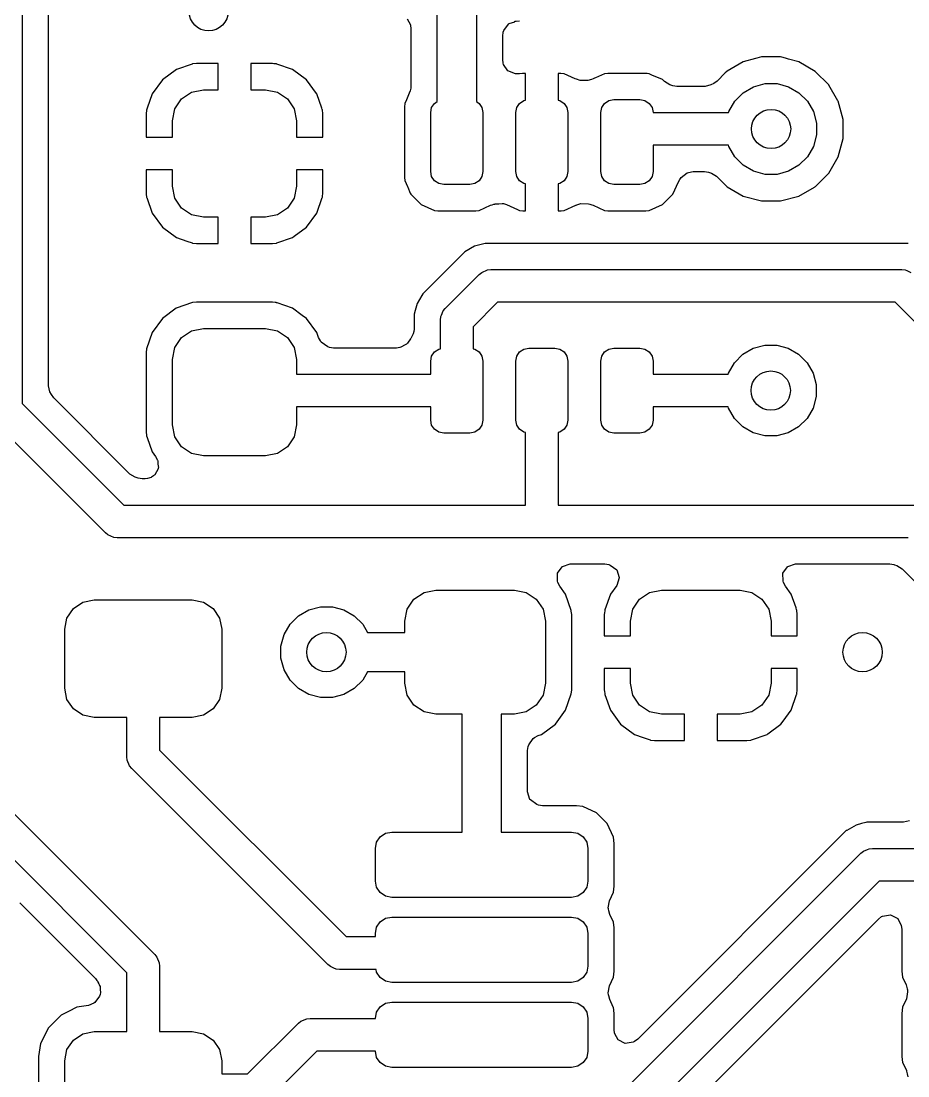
# Model space of a CAD drawing. Header units: inches. Extents: x 4.87 to 6.82, y -5.11 to -3.16.
# Drawn here: x 5.6089 to 5.8758, y -4.4149 to -4.0974 of the extents above; entities that cross this region are included whole.
import ezdxf

# ---------------------------------------------------------------- set-up
doc = ezdxf.new("R2010")
doc.units = ezdxf.units.IN
doc.header["$MEASUREMENT"] = 0
doc.layers.add('BLACK', color=250, linetype='CONTINUOUS')

msp = doc.modelspace()

# ---------------------------------------------------------------- linework, layer by layer
at = {"layer": 'BLACK', "linetype": 'CONTINUOUS'}
for p, q in [((5.60925, -4.02244), (5.60925, -4.21253)), ((5.61715, -4.12539), (5.61715, -4.06801)), ((5.73415, -4.12167), (5.73415, -4.08957)), ((5.74596, -4.08957), (5.74596, -4.12167)), ((5.72511, -4.09672), (5.72611, -4.09855)), ((5.72611, -4.09855), (5.72616, -4.09878)), ((5.72616, -4.09878), (5.72626, -4.09966)), ((5.75421, -4.10027), (5.75563, -4.09832)), ((5.75563, -4.09832), (5.75565, -4.09831)), ((5.75565, -4.09831), (5.75579, -4.0982)), ((5.75579, -4.0982), (5.7575, -4.09765)), ((5.75748, -4.09751), (5.75766, -4.09748)), ((5.7575, -4.09765), (5.75748, -4.09751)), ((5.75766, -4.09748), (5.75792, -4.09745)), ((5.75792, -4.09745), (5.75895, -4.09735)), ((5.72626, -4.09966), (5.72626, -4.11682)), ((5.75386, -4.10198), (5.75405, -4.10077)), ((5.75386, -4.10521), (5.75386, -4.10198)), ((5.75405, -4.10077), (5.75421, -4.10027)), ((5.75386, -4.10902), (5.75386, -4.10521)), ((5.83179, -4.10825), (5.83033, -4.10864)), ((5.8375, -4.10825), (5.83179, -4.10825)), ((5.83179, -4.10825), (5.83179, -4.10825)), ((5.83789, -4.10835), (5.8375, -4.10825)), ((5.8375, -4.10825), (5.8375, -4.10825)), ((5.83896, -4.10864), (5.83789, -4.10835)), ((5.66035, -4.11041), (5.65564, -4.11206)), ((5.66051, -4.11035), (5.66035, -4.11041)), ((5.6617, -4.11024), (5.66051, -4.11035)), ((5.66821, -4.11024), (5.6617, -4.11024)), ((5.66821, -4.11811), (5.66821, -4.11024)), ((5.66821, -4.11024), (5.66821, -4.11024)), ((5.66821, -4.11024), (5.66821, -4.11024)), ((5.68456, -4.11024), (5.67805, -4.11024)), ((5.67805, -4.11024), (5.67805, -4.11024)), ((5.67805, -4.11024), (5.67805, -4.11024)), ((5.67805, -4.11024), (5.67805, -4.11811)), ((5.68495, -4.11027), (5.68456, -4.11024)), ((5.68456, -4.11024), (5.68456, -4.11024)), ((5.68575, -4.11035), (5.68495, -4.11027)), ((5.68591, -4.11041), (5.68575, -4.11035)), ((5.69062, -4.11206), (5.68591, -4.11041)), ((5.75402, -4.11014), (5.75386, -4.10902)), ((5.75414, -4.11052), (5.75402, -4.11014)), ((5.75543, -4.11245), (5.75414, -4.11052)), ((5.82628, -4.10973), (5.82145, -4.11252)), ((5.82996, -4.10874), (5.82628, -4.10973)), ((5.83033, -4.10864), (5.82996, -4.10874)), ((5.83986, -4.10888), (5.83896, -4.10864)), ((5.83896, -4.10864), (5.83896, -4.10864)), ((5.84301, -4.10973), (5.83986, -4.10888)), ((5.83986, -4.10888), (5.83986, -4.10888)), ((5.83986, -4.10888), (5.83986, -4.10888)), ((5.84795, -4.11258), (5.84301, -4.10973)), ((5.65564, -4.11206), (5.65146, -4.11514)), ((5.6948, -4.11514), (5.69062, -4.11206)), ((5.75768, -4.1133), (5.75543, -4.11245)), ((5.75829, -4.11333), (5.75768, -4.1133)), ((5.75892, -4.11331), (5.75829, -4.11333)), ((5.75979, -4.11321), (5.75892, -4.11331)), ((5.75984, -4.1132), (5.75979, -4.11321)), ((5.75995, -4.11319), (5.75984, -4.1132)), ((5.76073, -4.11319), (5.75995, -4.11319)), ((5.76073, -4.12126), (5.76073, -4.11319)), ((5.76073, -4.11319), (5.76073, -4.11319)), ((5.76073, -4.11319), (5.76073, -4.11319)), ((5.77135, -4.11319), (5.77057, -4.11319)), ((5.77057, -4.11319), (5.77057, -4.11319)), ((5.77057, -4.11319), (5.77057, -4.12126)), ((5.77234, -4.1133), (5.77135, -4.11319)), ((5.77135, -4.11319), (5.77135, -4.11319)), ((5.77572, -4.1148), (5.77234, -4.1133)), ((5.77609, -4.11494), (5.77572, -4.1148)), ((5.78107, -4.11482), (5.7806, -4.11499)), ((5.78153, -4.11462), (5.78107, -4.11482)), ((5.78178, -4.11451), (5.78153, -4.11462)), ((5.78455, -4.11328), (5.78178, -4.11451)), ((5.78554, -4.11317), (5.78455, -4.11328)), ((5.78571, -4.11317), (5.78554, -4.11317)), ((5.78554, -4.11317), (5.78554, -4.11317)), ((5.79694, -4.11317), (5.78571, -4.11317)), ((5.79702, -4.11318), (5.79694, -4.11317)), ((5.79694, -4.11317), (5.79694, -4.11317)), ((5.79735, -4.11322), (5.79702, -4.11318)), ((5.79793, -4.11328), (5.79735, -4.11322)), ((5.79735, -4.11322), (5.79735, -4.11322)), ((5.7988, -4.11367), (5.79793, -4.11328)), ((5.79793, -4.11328), (5.79793, -4.11328)), ((5.79793, -4.11328), (5.79793, -4.11328)), ((5.80198, -4.11507), (5.7988, -4.11367)), ((5.7988, -4.11367), (5.7988, -4.11367)), ((5.82087, -4.11304), (5.81839, -4.11553)), ((5.82134, -4.11258), (5.82087, -4.11304)), ((5.82087, -4.11304), (5.82087, -4.11304)), ((5.82145, -4.11252), (5.82134, -4.11258)), ((5.82134, -4.11258), (5.82134, -4.11258)), ((5.82134, -4.11258), (5.82134, -4.11258)), ((5.82134, -4.11258), (5.82134, -4.11258)), ((5.82145, -4.11252), (5.82145, -4.11252)), ((5.85199, -4.11661), (5.84795, -4.11258)), ((5.84795, -4.11258), (5.84795, -4.11258)), ((5.84795, -4.11258), (5.84795, -4.11258)), ((5.84795, -4.11258), (5.84795, -4.11258)), ((5.65146, -4.11514), (5.64838, -4.11932)), ((5.65146, -4.11514), (5.65146, -4.11514)), ((5.69779, -4.11919), (5.6948, -4.11514)), ((5.6948, -4.11514), (5.6948, -4.11514)), ((5.6948, -4.11514), (5.6948, -4.11514)), ((5.6948, -4.11514), (5.6948, -4.11514)), ((5.6948, -4.11514), (5.6948, -4.11514)), ((5.6948, -4.11514), (5.6948, -4.11514)), ((5.72618, -4.11762), (5.72601, -4.1184)), ((5.72626, -4.11682), (5.72618, -4.11762)), ((5.77717, -4.11529), (5.77609, -4.11494)), ((5.77948, -4.11532), (5.77717, -4.11529)), ((5.7806, -4.11499), (5.77948, -4.11532)), ((5.80258, -4.11567), (5.80198, -4.11507)), ((5.80198, -4.11507), (5.80198, -4.11507)), ((5.80198, -4.11507), (5.80198, -4.11507)), ((5.80413, -4.11662), (5.80258, -4.11567)), ((5.80474, -4.11682), (5.80413, -4.11662)), ((5.80504, -4.11692), (5.80474, -4.11682)), ((5.80625, -4.11711), (5.80504, -4.11692)), ((5.81478, -4.11711), (5.80625, -4.11711)), ((5.81654, -4.11668), (5.81478, -4.11711)), ((5.8174, -4.11624), (5.81654, -4.11668)), ((5.81839, -4.11553), (5.8174, -4.11624)), ((5.82626, -4.11899), (5.82937, -4.11719)), ((5.82937, -4.11719), (5.83285, -4.11626)), ((5.83285, -4.11626), (5.83644, -4.11626)), ((5.83644, -4.11626), (5.83992, -4.11719)), ((5.83992, -4.11719), (5.84303, -4.11899)), ((5.85205, -4.11671), (5.85199, -4.11661)), ((5.85199, -4.11661), (5.85199, -4.11661)), ((5.85199, -4.11661), (5.85199, -4.11661)), ((5.85478, -4.12145), (5.85205, -4.11671)), ((5.85205, -4.11671), (5.85205, -4.11671)), ((5.64838, -4.11932), (5.64685, -4.12369)), ((5.65514, -4.12388), (5.65717, -4.12085)), ((5.65717, -4.12085), (5.6602, -4.11882)), ((5.6602, -4.11882), (5.66378, -4.11811)), ((5.66378, -4.11811), (5.66821, -4.11811)), ((5.67805, -4.11811), (5.68248, -4.11811)), ((5.68248, -4.11811), (5.68606, -4.11882)), ((5.68606, -4.11882), (5.68909, -4.12085)), ((5.68909, -4.12085), (5.69112, -4.12388)), ((5.69788, -4.11932), (5.69779, -4.11919)), ((5.69941, -4.12369), (5.69788, -4.11932)), ((5.72488, -4.12117), (5.72441, -4.12224)), ((5.72576, -4.11917), (5.72488, -4.12117)), ((5.72488, -4.12117), (5.72488, -4.12117)), ((5.72601, -4.1184), (5.72576, -4.11917)), ((5.7858, -4.12136), (5.7873, -4.12106)), ((5.7873, -4.12106), (5.79518, -4.12106)), ((5.79518, -4.12106), (5.79668, -4.12136)), ((5.82371, -4.12153), (5.82626, -4.11899)), ((5.84303, -4.11899), (5.84558, -4.12153)), ((5.64666, -4.12422), (5.64656, -4.12539)), ((5.64685, -4.12369), (5.64666, -4.12422)), ((5.64666, -4.12422), (5.64666, -4.12422)), ((5.64685, -4.12369), (5.64685, -4.12369)), ((5.65443, -4.12746), (5.65514, -4.12388)), ((5.69112, -4.12388), (5.69183, -4.12746)), ((5.69953, -4.12403), (5.69941, -4.12369)), ((5.69959, -4.12419), (5.69953, -4.12403)), ((5.6997, -4.12539), (5.69959, -4.12419)), ((5.72441, -4.12224), (5.72429, -4.12323)), ((5.72429, -4.12323), (5.72429, -4.12323)), ((5.72429, -4.12323), (5.72429, -4.14448)), ((5.73219, -4.125), (5.73248, -4.12349)), ((5.73248, -4.12349), (5.73334, -4.12222)), ((5.73334, -4.12222), (5.73415, -4.12167)), ((5.74596, -4.12167), (5.74678, -4.12222)), ((5.74678, -4.12222), (5.74763, -4.12349)), ((5.74763, -4.12349), (5.74793, -4.125)), ((5.75778, -4.125), (5.75808, -4.12349)), ((5.75808, -4.12349), (5.75893, -4.12222)), ((5.75893, -4.12222), (5.76021, -4.12136)), ((5.76021, -4.12136), (5.76073, -4.12126)), ((5.77057, -4.12126), (5.77109, -4.12136)), ((5.77109, -4.12136), (5.77237, -4.12222)), ((5.77237, -4.12222), (5.77322, -4.12349)), ((5.77322, -4.12349), (5.77352, -4.125)), ((5.78337, -4.125), (5.78367, -4.12349)), ((5.78367, -4.12349), (5.78452, -4.12222)), ((5.78452, -4.12222), (5.7858, -4.12136)), ((5.79668, -4.12136), (5.79796, -4.12222)), ((5.79796, -4.12222), (5.79881, -4.12349)), ((5.79881, -4.12349), (5.79911, -4.125)), ((5.82192, -4.12465), (5.82371, -4.12153)), ((5.84558, -4.12153), (5.84738, -4.12465)), ((5.85483, -4.12153), (5.85478, -4.12145)), ((5.85484, -4.12156), (5.85483, -4.12153)), ((5.85632, -4.12707), (5.85484, -4.12156)), ((5.85484, -4.12156), (5.85484, -4.12156)), ((5.85484, -4.12156), (5.85484, -4.12156)), ((5.85484, -4.12156), (5.85484, -4.12156)), ((5.61715, -4.14222), (5.61715, -4.12539)), ((5.64656, -4.12539), (5.64656, -4.13238)), ((5.65443, -4.13238), (5.65443, -4.12746)), ((5.69183, -4.12746), (5.69183, -4.13238)), ((5.6997, -4.13238), (5.6997, -4.12539)), ((5.6997, -4.12539), (5.6997, -4.12539)), ((5.6997, -4.12539), (5.6997, -4.12539)), ((5.73219, -4.14272), (5.73219, -4.125)), ((5.74793, -4.125), (5.74793, -4.14272)), ((5.75778, -4.14272), (5.75778, -4.125)), ((5.77352, -4.125), (5.77352, -4.14272)), ((5.78337, -4.14272), (5.78337, -4.125)), ((5.79911, -4.125), (5.82182, -4.125)), ((5.82182, -4.125), (5.82192, -4.12465)), ((5.84738, -4.12465), (5.84831, -4.12812)), ((5.85632, -4.13277), (5.85632, -4.12707)), ((5.84831, -4.12812), (5.84831, -4.13172)), ((5.64656, -4.13238), (5.64656, -4.13238)), ((5.64656, -4.13238), (5.65443, -4.13238)), ((5.69183, -4.13238), (5.6997, -4.13238)), ((5.6997, -4.13238), (5.6997, -4.13238)), ((5.6997, -4.13238), (5.6997, -4.13238)), ((5.84831, -4.13172), (5.84738, -4.13519)), ((5.85484, -4.13829), (5.85632, -4.13277)), ((5.82182, -4.13484), (5.79911, -4.13484)), ((5.79911, -4.13484), (5.79911, -4.14272)), ((5.82192, -4.13519), (5.82182, -4.13484)), ((5.82371, -4.13831), (5.82192, -4.13519)), ((5.84738, -4.13519), (5.84558, -4.13831)), ((5.82626, -4.14085), (5.82371, -4.13831)), ((5.84558, -4.13831), (5.84303, -4.14085)), ((5.85323, -4.14108), (5.85484, -4.13829)), ((5.85484, -4.13829), (5.85484, -4.13829)), ((5.85484, -4.13829), (5.85484, -4.13829)), ((5.61715, -4.20722), (5.61715, -4.14222)), ((5.65443, -4.14222), (5.64656, -4.14222)), ((5.64656, -4.14222), (5.64656, -4.14222)), ((5.64656, -4.14222), (5.64656, -4.14222)), ((5.64656, -4.14222), (5.64656, -4.14922)), ((5.65443, -4.14715), (5.65443, -4.14222)), ((5.6997, -4.14222), (5.69183, -4.14222)), ((5.69183, -4.14222), (5.69183, -4.14715)), ((5.6997, -4.14922), (5.6997, -4.14222)), ((5.6997, -4.14222), (5.6997, -4.14222)), ((5.6997, -4.14222), (5.6997, -4.14222)), ((5.73248, -4.14422), (5.73219, -4.14272)), ((5.74793, -4.14272), (5.74763, -4.14422)), ((5.75808, -4.14422), (5.75778, -4.14272)), ((5.77352, -4.14272), (5.77322, -4.14422)), ((5.78367, -4.14422), (5.78337, -4.14272)), ((5.79911, -4.14272), (5.79881, -4.14422)), ((5.80758, -4.1445), (5.80935, -4.14315)), ((5.80935, -4.14315), (5.80938, -4.14314)), ((5.80938, -4.14314), (5.80939, -4.14314)), ((5.80939, -4.14314), (5.80977, -4.14299)), ((5.80977, -4.14299), (5.81115, -4.14274)), ((5.81115, -4.14274), (5.81458, -4.14274)), ((5.81458, -4.14274), (5.81578, -4.14293)), ((5.81578, -4.14293), (5.8167, -4.14322)), ((5.8167, -4.14322), (5.81825, -4.14417)), ((5.82937, -4.14265), (5.82626, -4.14085)), ((5.83285, -4.14358), (5.82937, -4.14265)), ((5.83992, -4.14265), (5.83644, -4.14358)), ((5.84303, -4.14085), (5.83992, -4.14265)), ((5.84832, -4.1469), (5.85199, -4.14323)), ((5.85199, -4.14323), (5.85323, -4.14108)), ((5.72429, -4.14448), (5.72429, -4.14448)), ((5.72429, -4.14448), (5.72441, -4.14547)), ((5.72441, -4.14547), (5.7252, -4.14726)), ((5.73334, -4.1455), (5.73248, -4.14422)), ((5.73462, -4.14635), (5.73334, -4.1455)), ((5.73612, -4.14665), (5.73462, -4.14635)), ((5.7455, -4.14635), (5.744, -4.14665)), ((5.74678, -4.1455), (5.7455, -4.14635)), ((5.74763, -4.14422), (5.74678, -4.1455)), ((5.75893, -4.1455), (5.75808, -4.14422)), ((5.76021, -4.14635), (5.75893, -4.1455)), ((5.76073, -4.14646), (5.76021, -4.14635)), ((5.76073, -4.15453), (5.76073, -4.14646)), ((5.77109, -4.14635), (5.77057, -4.14646)), ((5.77057, -4.14646), (5.77057, -4.15453)), ((5.77237, -4.1455), (5.77109, -4.14635)), ((5.77322, -4.14422), (5.77237, -4.1455)), ((5.78452, -4.1455), (5.78367, -4.14422)), ((5.7858, -4.14635), (5.78452, -4.1455)), ((5.7873, -4.14665), (5.7858, -4.14635)), ((5.79668, -4.14635), (5.79518, -4.14665)), ((5.79796, -4.1455), (5.79668, -4.14635)), ((5.79881, -4.14422), (5.79796, -4.1455)), ((5.80511, -4.14952), (5.80675, -4.1458)), ((5.80675, -4.1458), (5.80716, -4.14508)), ((5.80716, -4.14508), (5.80756, -4.14453)), ((5.80756, -4.14453), (5.80758, -4.1445)), ((5.81825, -4.14417), (5.82134, -4.14726)), ((5.83644, -4.14358), (5.83285, -4.14358)), ((5.64656, -4.14922), (5.64659, -4.14956)), ((5.64659, -4.14956), (5.64667, -4.15042)), ((5.65514, -4.15072), (5.65443, -4.14715)), ((5.69183, -4.14715), (5.69112, -4.15072)), ((5.69961, -4.15028), (5.6997, -4.14922)), ((5.7252, -4.14726), (5.72528, -4.14746)), ((5.72528, -4.14746), (5.72528, -4.14746)), ((5.72528, -4.14746), (5.72606, -4.14922)), ((5.72606, -4.14922), (5.72619, -4.14952)), ((5.72619, -4.14952), (5.72932, -4.15265)), ((5.744, -4.14665), (5.73612, -4.14665)), ((5.79518, -4.14665), (5.7873, -4.14665)), ((5.80198, -4.15265), (5.80511, -4.14952)), ((5.82134, -4.14726), (5.82136, -4.14728)), ((5.82136, -4.14728), (5.82144, -4.14732)), ((5.82144, -4.14732), (5.82628, -4.15012)), ((5.84301, -4.15012), (5.84771, -4.1474)), ((5.84771, -4.1474), (5.84783, -4.14735)), ((5.84783, -4.14735), (5.84786, -4.14733)), ((5.84786, -4.14733), (5.84805, -4.14721)), ((5.84805, -4.14721), (5.8481, -4.14718)), ((5.8481, -4.14718), (5.84832, -4.1469)), ((5.64667, -4.15042), (5.64673, -4.15057)), ((5.64673, -4.15057), (5.64838, -4.15529)), ((5.65717, -4.15376), (5.65514, -4.15072)), ((5.69112, -4.15072), (5.68909, -4.15376)), ((5.69788, -4.15529), (5.69953, -4.15057)), ((5.69953, -4.15057), (5.69959, -4.15042)), ((5.69959, -4.15042), (5.69961, -4.15028)), ((5.72932, -4.15265), (5.73337, -4.15443)), ((5.74675, -4.15443), (5.75023, -4.1529)), ((5.75023, -4.1529), (5.75065, -4.15274)), ((5.75065, -4.15274), (5.75116, -4.15258)), ((5.75116, -4.15258), (5.75117, -4.15259)), ((5.75117, -4.15259), (5.75147, -4.1525)), ((5.75147, -4.1525), (5.75152, -4.15247)), ((5.75152, -4.15247), (5.75175, -4.1524)), ((5.75175, -4.1524), (5.7527, -4.15241)), ((5.7527, -4.15241), (5.75374, -4.15233)), ((5.75374, -4.15233), (5.75374, -4.15233)), ((5.75374, -4.15233), (5.75374, -4.15233)), ((5.75374, -4.15233), (5.75379, -4.15233)), ((5.75379, -4.15233), (5.7539, -4.15235)), ((5.7539, -4.15235), (5.7539, -4.15235)), ((5.7539, -4.15235), (5.7539, -4.15235)), ((5.7539, -4.15235), (5.7539, -4.15235)), ((5.7539, -4.15235), (5.75396, -4.15236)), ((5.75396, -4.15236), (5.75405, -4.15239)), ((5.75405, -4.15239), (5.75406, -4.15239)), ((5.75406, -4.15239), (5.75406, -4.15239)), ((5.75406, -4.15239), (5.75498, -4.15265)), ((5.75498, -4.15265), (5.7583, -4.15412)), ((5.77234, -4.15441), (5.77584, -4.15287)), ((5.77584, -4.15287), (5.77595, -4.15283)), ((5.77595, -4.15283), (5.77598, -4.15282)), ((5.77598, -4.15282), (5.77621, -4.15274)), ((5.77621, -4.15274), (5.77675, -4.15258)), ((5.77675, -4.15258), (5.77738, -4.15239)), ((5.77738, -4.15239), (5.77968, -4.15243)), ((5.77968, -4.15243), (5.78014, -4.15257)), ((5.78014, -4.15257), (5.78014, -4.15257)), ((5.78014, -4.15257), (5.78071, -4.15276)), ((5.78071, -4.15276), (5.78108, -4.1529)), ((5.78108, -4.1529), (5.78455, -4.15443)), ((5.79793, -4.15443), (5.80198, -4.15265)), ((5.82628, -4.15012), (5.82628, -4.15012)), ((5.82628, -4.15012), (5.82628, -4.15012)), ((5.82628, -4.15012), (5.83179, -4.15159)), ((5.83179, -4.15159), (5.83179, -4.15159)), ((5.83179, -4.15159), (5.8375, -4.15159)), ((5.8375, -4.15159), (5.84301, -4.15012)), ((5.8375, -4.15159), (5.8375, -4.15159)), ((5.84301, -4.15012), (5.84301, -4.15012)), ((5.84301, -4.15012), (5.84301, -4.15012)), ((5.84301, -4.15012), (5.84301, -4.15012)), ((5.64838, -4.15529), (5.65146, -4.15946)), ((5.6602, -4.15578), (5.65717, -4.15376)), ((5.66378, -4.1565), (5.6602, -4.15578)), ((5.68606, -4.15578), (5.68248, -4.1565)), ((5.68909, -4.15376), (5.68606, -4.15578)), ((5.6948, -4.15946), (5.69788, -4.15529)), ((5.69788, -4.15529), (5.69788, -4.15529)), ((5.69788, -4.15529), (5.69788, -4.15529)), ((5.73337, -4.15443), (5.73436, -4.15455)), ((5.73436, -4.15455), (5.74576, -4.15455)), ((5.74576, -4.15455), (5.74675, -4.15443)), ((5.7583, -4.15412), (5.75896, -4.15441)), ((5.75896, -4.15441), (5.75995, -4.15453)), ((5.75995, -4.15453), (5.76073, -4.15453)), ((5.76073, -4.15453), (5.76073, -4.15453)), ((5.77057, -4.15453), (5.77057, -4.15453)), ((5.77057, -4.15453), (5.77057, -4.15453)), ((5.77057, -4.15453), (5.77135, -4.15453)), ((5.77135, -4.15453), (5.7714, -4.15453)), ((5.7714, -4.15453), (5.77142, -4.15452)), ((5.77142, -4.15452), (5.77234, -4.15441)), ((5.78455, -4.15443), (5.78554, -4.15455)), ((5.78554, -4.15455), (5.79694, -4.15455)), ((5.79694, -4.15455), (5.79793, -4.15443)), ((5.66821, -4.1565), (5.66378, -4.1565)), ((5.66821, -4.16437), (5.66821, -4.1565)), ((5.68248, -4.1565), (5.67805, -4.1565)), ((5.67805, -4.1565), (5.67805, -4.16437)), ((5.65146, -4.15946), (5.65146, -4.15946)), ((5.65146, -4.15946), (5.65146, -4.15946)), ((5.65146, -4.15946), (5.65146, -4.15946)), ((5.65146, -4.15946), (5.65146, -4.15946)), ((5.65146, -4.15946), (5.65146, -4.15946)), ((5.65146, -4.15946), (5.65564, -4.16255)), ((5.69062, -4.16255), (5.69105, -4.16223)), ((5.69105, -4.16223), (5.6948, -4.15946)), ((5.6948, -4.15946), (5.6948, -4.15946)), ((5.6948, -4.15946), (5.6948, -4.15946)), ((5.6948, -4.15946), (5.6948, -4.15946)), ((5.6948, -4.15946), (5.6948, -4.15946)), ((5.65564, -4.16255), (5.65564, -4.16255)), ((5.65564, -4.16255), (5.65564, -4.16255)), ((5.65564, -4.16255), (5.65878, -4.16365)), ((5.65878, -4.16365), (5.66035, -4.16419)), ((5.66035, -4.16419), (5.66051, -4.16426)), ((5.66051, -4.16426), (5.66054, -4.16426)), ((5.66054, -4.16426), (5.6617, -4.16437)), ((5.6617, -4.16437), (5.6617, -4.16437)), ((5.6617, -4.16437), (5.6617, -4.16437)), ((5.6617, -4.16437), (5.66821, -4.16437)), ((5.66821, -4.16437), (5.66821, -4.16437)), ((5.66821, -4.16437), (5.66821, -4.16437)), ((5.67805, -4.16437), (5.67805, -4.16437)), ((5.67805, -4.16437), (5.67805, -4.16437)), ((5.67805, -4.16437), (5.68456, -4.16437)), ((5.68456, -4.16437), (5.68572, -4.16426)), ((5.68456, -4.16437), (5.68456, -4.16437)), ((5.68456, -4.16437), (5.68456, -4.16437)), ((5.68572, -4.16426), (5.68572, -4.16426)), ((5.68572, -4.16426), (5.68575, -4.16426)), ((5.68575, -4.16426), (5.68591, -4.16419)), ((5.68591, -4.16419), (5.69062, -4.16255)), ((5.74535, -4.16522), (5.74243, -4.16691)), ((5.74861, -4.16435), (5.74535, -4.16522)), ((5.74535, -4.16522), (5.74535, -4.16522)), ((5.74535, -4.16522), (5.74535, -4.16522)), ((5.75222, -4.16435), (5.74861, -4.16435)), ((5.75293, -4.16435), (5.75222, -4.16435)), ((5.75222, -4.16435), (5.75222, -4.16435)), ((5.75222, -4.16435), (5.75222, -4.16435)), ((5.8757, -4.16435), (5.75293, -4.16435)), ((5.8759, -4.1644), (5.8757, -4.16435)), ((5.8757, -4.16435), (5.8757, -4.16435)), ((5.74124, -4.1681), (5.73912, -4.17022)), ((5.74243, -4.16691), (5.74124, -4.1681)), ((5.74124, -4.1681), (5.74124, -4.1681)), ((5.73912, -4.17022), (5.7298, -4.17953)), ((5.73912, -4.17022), (5.73912, -4.17022)), ((5.73658, -4.18392), (5.74682, -4.17369)), ((5.74682, -4.17369), (5.74756, -4.17307)), ((5.74756, -4.17307), (5.74934, -4.17234)), ((5.74934, -4.17234), (5.7503, -4.17224)), ((5.74934, -4.17234), (5.74934, -4.17234)), ((5.7503, -4.17224), (5.87402, -4.17224)), ((5.87402, -4.17224), (5.87498, -4.17234)), ((5.87498, -4.17234), (5.87498, -4.17234)), ((5.87498, -4.17234), (5.8755, -4.17255)), ((5.8755, -4.17255), (5.87675, -4.17307)), ((5.72952, -4.18002), (5.72812, -4.18246)), ((5.7298, -4.17953), (5.72952, -4.18002)), ((5.7298, -4.17953), (5.7298, -4.17953)), ((5.7298, -4.17953), (5.7298, -4.17953)), ((5.65563, -4.18389), (5.65145, -4.18698)), ((5.66054, -4.18218), (5.65563, -4.18389)), ((5.6617, -4.18207), (5.66054, -4.18218)), ((5.66054, -4.18218), (5.66054, -4.18218)), ((5.66054, -4.18218), (5.66054, -4.18218)), ((5.68456, -4.18207), (5.6617, -4.18207)), ((5.6617, -4.18207), (5.6617, -4.18207)), ((5.6617, -4.18207), (5.6617, -4.18207)), ((5.68539, -4.18214), (5.68456, -4.18207)), ((5.68456, -4.18207), (5.68456, -4.18207)), ((5.68456, -4.18207), (5.68456, -4.18207)), ((5.68554, -4.18216), (5.68539, -4.18214)), ((5.68572, -4.18217), (5.68554, -4.18216)), ((5.68583, -4.18221), (5.68572, -4.18217)), ((5.68596, -4.18226), (5.68583, -4.18221)), ((5.69063, -4.18389), (5.68596, -4.18226)), ((5.69352, -4.18602), (5.69063, -4.18389)), ((5.69063, -4.18389), (5.69063, -4.18389)), ((5.72756, -4.18452), (5.72724, -4.18571)), ((5.72812, -4.18246), (5.72756, -4.18452)), ((5.72756, -4.18452), (5.72756, -4.18452)), ((5.72812, -4.18246), (5.72812, -4.18246)), ((5.73545, -4.18592), (5.73597, -4.18467)), ((5.73597, -4.18467), (5.73658, -4.18392)), ((5.73597, -4.18467), (5.73597, -4.18467)), ((5.75233, -4.18209), (5.74498, -4.18944)), ((5.87198, -4.18209), (5.75233, -4.18209)), ((5.95965, -4.26975), (5.87198, -4.18209)), ((5.65145, -4.18698), (5.64836, -4.19116)), ((5.65145, -4.18698), (5.65145, -4.18698)), ((5.69481, -4.18698), (5.69352, -4.18602)), ((5.6979, -4.19116), (5.69481, -4.18698)), ((5.69481, -4.18698), (5.69481, -4.18698)), ((5.69481, -4.18698), (5.69481, -4.18698)), ((5.72724, -4.18571), (5.72724, -4.18993)), ((5.73514, -4.1874), (5.73523, -4.18644)), ((5.73514, -4.19606), (5.73514, -4.1874)), ((5.73523, -4.18644), (5.73526, -4.18638)), ((5.73526, -4.18638), (5.73545, -4.18592)), ((5.65717, -4.1927), (5.6602, -4.19067)), ((5.6602, -4.19067), (5.66378, -4.18996)), ((5.66378, -4.18996), (5.68248, -4.18996)), ((5.68248, -4.18996), (5.68606, -4.19067)), ((5.68606, -4.19067), (5.68909, -4.1927)), ((5.72711, -4.19084), (5.72691, -4.19158)), ((5.7272, -4.19014), (5.72711, -4.19084)), ((5.72724, -4.19004), (5.7272, -4.19014)), ((5.72724, -4.18993), (5.72724, -4.19004)), ((5.74498, -4.18944), (5.74498, -4.19606)), ((5.64836, -4.19116), (5.64664, -4.19607)), ((5.65514, -4.19573), (5.65717, -4.1927)), ((5.68909, -4.1927), (5.69112, -4.19573)), ((5.69843, -4.19267), (5.6979, -4.19116)), ((5.6979, -4.19116), (5.6979, -4.19116)), ((5.69898, -4.19371), (5.69843, -4.19267)), ((5.69927, -4.19411), (5.69898, -4.19371)), ((5.70119, -4.19549), (5.69927, -4.19411)), ((5.72615, -4.19311), (5.72522, -4.1944)), ((5.72619, -4.193), (5.72615, -4.19311)), ((5.72636, -4.19276), (5.72619, -4.193)), ((5.72691, -4.19158), (5.72636, -4.19276)), ((5.64664, -4.19607), (5.64654, -4.19723)), ((5.64654, -4.19723), (5.64654, -4.22107)), ((5.64664, -4.19607), (5.64664, -4.19607)), ((5.64664, -4.19607), (5.64664, -4.19607)), ((5.65443, -4.19931), (5.65514, -4.19573)), ((5.69112, -4.19573), (5.69183, -4.19931)), ((5.70172, -4.19566), (5.70119, -4.19549)), ((5.70292, -4.19585), (5.70172, -4.19566)), ((5.72188, -4.19585), (5.70292, -4.19585)), ((5.7229, -4.19571), (5.72188, -4.19585)), ((5.72324, -4.19562), (5.7229, -4.19571)), ((5.72452, -4.19488), (5.72324, -4.19562)), ((5.72487, -4.19472), (5.72452, -4.19488)), ((5.72498, -4.19462), (5.72487, -4.19472)), ((5.72502, -4.19458), (5.72498, -4.19462)), ((5.72519, -4.19442), (5.72502, -4.19458)), ((5.72522, -4.1944), (5.72519, -4.19442)), ((5.73248, -4.1983), (5.73334, -4.19702)), ((5.73334, -4.19702), (5.73462, -4.19617)), ((5.73462, -4.19617), (5.73514, -4.19606)), ((5.74498, -4.19606), (5.7455, -4.19617)), ((5.7455, -4.19617), (5.74678, -4.19702)), ((5.74678, -4.19702), (5.74763, -4.1983)), ((5.75808, -4.1983), (5.75893, -4.19702)), ((5.75893, -4.19702), (5.76021, -4.19617)), ((5.76021, -4.19617), (5.76171, -4.19587)), ((5.76171, -4.19587), (5.76959, -4.19587)), ((5.76959, -4.19587), (5.77109, -4.19617)), ((5.77109, -4.19617), (5.77237, -4.19702)), ((5.77237, -4.19702), (5.77322, -4.1983)), ((5.78367, -4.1983), (5.78452, -4.19702)), ((5.78452, -4.19702), (5.7858, -4.19617)), ((5.7858, -4.19617), (5.7873, -4.19587)), ((5.7873, -4.19587), (5.79518, -4.19587)), ((5.79518, -4.19587), (5.79668, -4.19617)), ((5.79668, -4.19617), (5.79796, -4.19702)), ((5.79796, -4.19702), (5.79881, -4.1983)), ((5.82616, -4.19773), (5.82927, -4.19593)), ((5.82927, -4.19593), (5.83275, -4.195)), ((5.83275, -4.195), (5.83635, -4.195)), ((5.83635, -4.195), (5.83982, -4.19593)), ((5.83982, -4.19593), (5.84294, -4.19773)), ((5.65443, -4.219), (5.65443, -4.19931)), ((5.69183, -4.19931), (5.69183, -4.20374)), ((5.73219, -4.1998), (5.73248, -4.1983)), ((5.73219, -4.20374), (5.73219, -4.1998)), ((5.74763, -4.1983), (5.74793, -4.1998)), ((5.74793, -4.1998), (5.74793, -4.21752)), ((5.75778, -4.1998), (5.75808, -4.1983)), ((5.75778, -4.21752), (5.75778, -4.1998)), ((5.77322, -4.1983), (5.77352, -4.1998)), ((5.77352, -4.1998), (5.77352, -4.21752)), ((5.78337, -4.1998), (5.78367, -4.1983)), ((5.78337, -4.21752), (5.78337, -4.1998)), ((5.79881, -4.1983), (5.79911, -4.1998)), ((5.79911, -4.1998), (5.79911, -4.20374)), ((5.82182, -4.20339), (5.82362, -4.20027)), ((5.82362, -4.20027), (5.82616, -4.19773)), ((5.84294, -4.19773), (5.84548, -4.20027)), ((5.84548, -4.20027), (5.84728, -4.20339)), ((5.82172, -4.20374), (5.82182, -4.20339)), ((5.84728, -4.20339), (5.84821, -4.20686)), ((5.69183, -4.20374), (5.73219, -4.20374)), ((5.79911, -4.20374), (5.82172, -4.20374)), ((5.84821, -4.20686), (5.84821, -4.21046)), ((5.61757, -4.20899), (5.61715, -4.20722)), ((5.61801, -4.20985), (5.61757, -4.20899)), ((5.61872, -4.21084), (5.61801, -4.20985)), ((5.60925, -4.21253), (5.63983, -4.24311)), ((5.64166, -4.23378), (5.61872, -4.21084)), ((5.84821, -4.21046), (5.84728, -4.21393)), ((5.73219, -4.21358), (5.69183, -4.21358)), ((5.69183, -4.21358), (5.69183, -4.219)), ((5.73219, -4.21752), (5.73219, -4.21358)), ((5.82172, -4.21358), (5.79911, -4.21358)), ((5.79911, -4.21358), (5.79911, -4.21752)), ((5.82182, -4.21393), (5.82172, -4.21358)), ((5.82362, -4.21705), (5.82182, -4.21393)), ((5.84728, -4.21393), (5.84548, -4.21705)), ((5.63432, -4.25151), (5.60085, -4.21805)), ((5.65514, -4.22257), (5.65443, -4.219)), ((5.69183, -4.219), (5.69112, -4.22257)), ((5.73248, -4.21903), (5.73219, -4.21752)), ((5.73334, -4.2203), (5.73248, -4.21903)), ((5.74763, -4.21903), (5.74678, -4.2203)), ((5.74793, -4.21752), (5.74763, -4.21903)), ((5.75808, -4.21903), (5.75778, -4.21752)), ((5.75893, -4.2203), (5.75808, -4.21903)), ((5.77322, -4.21903), (5.77237, -4.2203)), ((5.77352, -4.21752), (5.77322, -4.21903)), ((5.78367, -4.21903), (5.78337, -4.21752)), ((5.78452, -4.2203), (5.78367, -4.21903)), ((5.79881, -4.21903), (5.79796, -4.2203)), ((5.79911, -4.21752), (5.79881, -4.21903)), ((5.82616, -4.21959), (5.82362, -4.21705)), ((5.82927, -4.22139), (5.82616, -4.21959)), ((5.84294, -4.21959), (5.83982, -4.22139)), ((5.84548, -4.21705), (5.84294, -4.21959)), ((5.64654, -4.22107), (5.64664, -4.22222)), ((5.64664, -4.22222), (5.64664, -4.22224)), ((5.64664, -4.22224), (5.64664, -4.22224)), ((5.64664, -4.22224), (5.64685, -4.22283)), ((5.65717, -4.22561), (5.65514, -4.22257)), ((5.69112, -4.22257), (5.68909, -4.22561)), ((5.73462, -4.22116), (5.73334, -4.2203)), ((5.73612, -4.22146), (5.73462, -4.22116)), ((5.744, -4.22146), (5.73612, -4.22146)), ((5.7455, -4.22116), (5.744, -4.22146)), ((5.74678, -4.2203), (5.7455, -4.22116)), ((5.76021, -4.22116), (5.75893, -4.2203)), ((5.76073, -4.22126), (5.76021, -4.22116)), ((5.76073, -4.24311), (5.76073, -4.22126)), ((5.77109, -4.22116), (5.77057, -4.22126)), ((5.77057, -4.22126), (5.77057, -4.24311)), ((5.77237, -4.2203), (5.77109, -4.22116)), ((5.7858, -4.22116), (5.78452, -4.2203)), ((5.7873, -4.22146), (5.7858, -4.22116)), ((5.79518, -4.22146), (5.7873, -4.22146)), ((5.79668, -4.22116), (5.79518, -4.22146)), ((5.79796, -4.2203), (5.79668, -4.22116)), ((5.83275, -4.22232), (5.82927, -4.22139)), ((5.83635, -4.22232), (5.83275, -4.22232)), ((5.83982, -4.22139), (5.83635, -4.22232)), ((5.64685, -4.22283), (5.64836, -4.22714)), ((5.6602, -4.22763), (5.65717, -4.22561)), ((5.68909, -4.22561), (5.68606, -4.22763)), ((5.64836, -4.22714), (5.64836, -4.22714)), ((5.64836, -4.22714), (5.64937, -4.22851)), ((5.64937, -4.22851), (5.64986, -4.2294)), ((5.66378, -4.22835), (5.6602, -4.22763)), ((5.68248, -4.22835), (5.66378, -4.22835)), ((5.68606, -4.22763), (5.68248, -4.22835)), ((5.65017, -4.23224), (5.64963, -4.2331)), ((5.64986, -4.2294), (5.6499, -4.2295)), ((5.6499, -4.2295), (5.64993, -4.2296)), ((5.64993, -4.2296), (5.64995, -4.22962)), ((5.64995, -4.22962), (5.65003, -4.22984)), ((5.65003, -4.22984), (5.65009, -4.23085)), ((5.65009, -4.23085), (5.65025, -4.23185)), ((5.65025, -4.23185), (5.65016, -4.23204)), ((5.65016, -4.23204), (5.65017, -4.23224)), ((5.64322, -4.23473), (5.64166, -4.23378)), ((5.64413, -4.23503), (5.64322, -4.23473)), ((5.64534, -4.23522), (5.64413, -4.23503)), ((5.64628, -4.23522), (5.64534, -4.23522)), ((5.64692, -4.23516), (5.64628, -4.23522)), ((5.64807, -4.23478), (5.64692, -4.23516)), ((5.64692, -4.23516), (5.64692, -4.23516)), ((5.64818, -4.23473), (5.64807, -4.23478)), ((5.64872, -4.23433), (5.64818, -4.23473)), ((5.64887, -4.23427), (5.64872, -4.23433)), ((5.64894, -4.23417), (5.64887, -4.23427)), ((5.64917, -4.23401), (5.64894, -4.23417)), ((5.64963, -4.2331), (5.64917, -4.23401)), ((5.63983, -4.24311), (5.76073, -4.24311)), ((5.77057, -4.24311), (5.87795, -4.24311)), ((5.63506, -4.25212), (5.63432, -4.25151)), ((5.63684, -4.25286), (5.63506, -4.25212)), ((5.6378, -4.25295), (5.63684, -4.25286)), ((5.63684, -4.25286), (5.63684, -4.25286)), ((5.76565, -4.25295), (5.6378, -4.25295)), ((5.87591, -4.25295), (5.76565, -4.25295)), ((5.77184, -4.26161), (5.77413, -4.26085)), ((5.77413, -4.26085), (5.77416, -4.26085)), ((5.77416, -4.26085), (5.78463, -4.26085)), ((5.78463, -4.26085), (5.78583, -4.26104)), ((5.83973, -4.26161), (5.84202, -4.26085)), ((5.84202, -4.26085), (5.84205, -4.26085)), ((5.84205, -4.26085), (5.87041, -4.26085)), ((5.87041, -4.26085), (5.87162, -4.26104)), ((5.77035, -4.26364), (5.77175, -4.26168)), ((5.77036, -4.26605), (5.77035, -4.26364)), ((5.77175, -4.26168), (5.77184, -4.26161)), ((5.77175, -4.26168), (5.77175, -4.26168)), ((5.78583, -4.26104), (5.78626, -4.26118)), ((5.78626, -4.26118), (5.7882, -4.26259)), ((5.7882, -4.26259), (5.78895, -4.26488)), ((5.83823, -4.26364), (5.83964, -4.26168)), ((5.83825, -4.26605), (5.83823, -4.26364)), ((5.83964, -4.26168), (5.83973, -4.26161)), ((5.87162, -4.26104), (5.8718, -4.2611)), ((5.8718, -4.2611), (5.87253, -4.26133)), ((5.87253, -4.26133), (5.87408, -4.26229)), ((5.87408, -4.26229), (5.88502, -4.27322)), ((5.77051, -4.26647), (5.77036, -4.26605)), ((5.77107, -4.26756), (5.77051, -4.26647)), ((5.78895, -4.265), (5.78821, -4.26729)), ((5.78895, -4.26488), (5.78895, -4.265)), ((5.83839, -4.26647), (5.83825, -4.26605)), ((5.83896, -4.26756), (5.83839, -4.26647)), ((5.72715, -4.27144), (5.73018, -4.26941)), ((5.73018, -4.26941), (5.73376, -4.2687)), ((5.73376, -4.2687), (5.75738, -4.2687)), ((5.75738, -4.2687), (5.76096, -4.26941)), ((5.76096, -4.26941), (5.76399, -4.27144)), ((5.7728, -4.2699), (5.77107, -4.26756)), ((5.77452, -4.27481), (5.7728, -4.2699)), ((5.7728, -4.2699), (5.7728, -4.2699)), ((5.78627, -4.26991), (5.78462, -4.27462)), ((5.78819, -4.26732), (5.78627, -4.26991)), ((5.78821, -4.26729), (5.78819, -4.26732)), ((5.79506, -4.27144), (5.79809, -4.26941)), ((5.79809, -4.26941), (5.80167, -4.2687)), ((5.80167, -4.2687), (5.8253, -4.2687)), ((5.8253, -4.2687), (5.82887, -4.26941)), ((5.82887, -4.26941), (5.83191, -4.27144)), ((5.8407, -4.26991), (5.83896, -4.26756)), ((5.84216, -4.27409), (5.8407, -4.26991)), ((5.8407, -4.26991), (5.8407, -4.26991)), ((5.62464, -4.27425), (5.62752, -4.27233)), ((5.62752, -4.27233), (5.63091, -4.27165)), ((5.63091, -4.27165), (5.66043, -4.27165)), ((5.66043, -4.27165), (5.66382, -4.27233)), ((5.66382, -4.27233), (5.6667, -4.27425)), ((5.72512, -4.27447), (5.72715, -4.27144)), ((5.76399, -4.27144), (5.76602, -4.27447)), ((5.79303, -4.27447), (5.79506, -4.27144)), ((5.83191, -4.27144), (5.83393, -4.27447)), ((5.62272, -4.27712), (5.62464, -4.27425)), ((5.6667, -4.27425), (5.66862, -4.27712)), ((5.68986, -4.27901), (5.6924, -4.27647)), ((5.6924, -4.27647), (5.69551, -4.27467)), ((5.69551, -4.27467), (5.69899, -4.27374)), ((5.69899, -4.27374), (5.70259, -4.27374)), ((5.70259, -4.27374), (5.70606, -4.27467)), ((5.70606, -4.27467), (5.70918, -4.27647)), ((5.70918, -4.27647), (5.71172, -4.27901)), ((5.72441, -4.27805), (5.72512, -4.27447)), ((5.76602, -4.27447), (5.76673, -4.27805)), ((5.77461, -4.2758), (5.77452, -4.27481)), ((5.77463, -4.27597), (5.77461, -4.2758)), ((5.77463, -4.29232), (5.77463, -4.27597)), ((5.77463, -4.27597), (5.77463, -4.27597)), ((5.77463, -4.27597), (5.77463, -4.27597)), ((5.78447, -4.2758), (5.78445, -4.27598)), ((5.78445, -4.27598), (5.78445, -4.28248)), ((5.78457, -4.27471), (5.78447, -4.2758)), ((5.78462, -4.27462), (5.78457, -4.27471)), ((5.79232, -4.27805), (5.79303, -4.27447)), ((5.83393, -4.27447), (5.83465, -4.27805)), ((5.84234, -4.27462), (5.84216, -4.27409)), ((5.84241, -4.27478), (5.84234, -4.27462)), ((5.84241, -4.27481), (5.84241, -4.27478)), ((5.84252, -4.27597), (5.84241, -4.27481)), ((5.84252, -4.27598), (5.84252, -4.27597)), ((5.84252, -4.28248), (5.84252, -4.27598)), ((5.84252, -4.27598), (5.84252, -4.27598)), ((5.84252, -4.27598), (5.84252, -4.27598)), ((5.62205, -4.28051), (5.62272, -4.27712)), ((5.66862, -4.27712), (5.66929, -4.28051)), ((5.68806, -4.28213), (5.68986, -4.27901)), ((5.71172, -4.27901), (5.71315, -4.2815)), ((5.72441, -4.2815), (5.72441, -4.27805)), ((5.76673, -4.27805), (5.76673, -4.29675)), ((5.79232, -4.28248), (5.79232, -4.27805)), ((5.83465, -4.27805), (5.83465, -4.28248)), ((5.62205, -4.29823), (5.62205, -4.28051)), ((5.66929, -4.28051), (5.66929, -4.29823)), ((5.68713, -4.2856), (5.68806, -4.28213)), ((5.71315, -4.2815), (5.72441, -4.2815)), ((5.78445, -4.28248), (5.78445, -4.28248)), ((5.78445, -4.28248), (5.79232, -4.28248)), ((5.83465, -4.28248), (5.84252, -4.28248)), ((5.84252, -4.28248), (5.84252, -4.28248)), ((5.84252, -4.28248), (5.84252, -4.28248)), ((5.68713, -4.2892), (5.68713, -4.2856)), ((5.68806, -4.29267), (5.68713, -4.2892)), ((5.77463, -4.29883), (5.77463, -4.29232)), ((5.79232, -4.29232), (5.78445, -4.29232)), ((5.78445, -4.29232), (5.78445, -4.29232)), ((5.78445, -4.29232), (5.78445, -4.29232)), ((5.78445, -4.29232), (5.78445, -4.29883)), ((5.79232, -4.29675), (5.79232, -4.29232)), ((5.84252, -4.29232), (5.83465, -4.29232)), ((5.83465, -4.29232), (5.83465, -4.29675)), ((5.84252, -4.29883), (5.84252, -4.29232)), ((5.84252, -4.29232), (5.84252, -4.29232)), ((5.84252, -4.29232), (5.84252, -4.29232)), ((5.84252, -4.29232), (5.84252, -4.29232)), ((5.68986, -4.29579), (5.68806, -4.29267)), ((5.6924, -4.29833), (5.68986, -4.29579)), ((5.71172, -4.29579), (5.70918, -4.29833)), ((5.71315, -4.29331), (5.71172, -4.29579)), ((5.72441, -4.29331), (5.71315, -4.29331)), ((5.72441, -4.29675), (5.72441, -4.29331)), ((5.62272, -4.30162), (5.62205, -4.29823)), ((5.66929, -4.29823), (5.66862, -4.30162)), ((5.69551, -4.30013), (5.6924, -4.29833)), ((5.70918, -4.29833), (5.70606, -4.30013)), ((5.72512, -4.30033), (5.72441, -4.29675)), ((5.76673, -4.29675), (5.76602, -4.30033)), ((5.77452, -4.29999), (5.77463, -4.29883)), ((5.78445, -4.29883), (5.78447, -4.29906)), ((5.79303, -4.30033), (5.79232, -4.29675)), ((5.83465, -4.29675), (5.83393, -4.30033)), ((5.84242, -4.29984), (5.84252, -4.29883)), ((5.84252, -4.29883), (5.84252, -4.29883)), ((5.62464, -4.30449), (5.62272, -4.30162)), ((5.66862, -4.30162), (5.6667, -4.30449)), ((5.69899, -4.30106), (5.69551, -4.30013)), ((5.70259, -4.30106), (5.69899, -4.30106)), ((5.70606, -4.30013), (5.70259, -4.30106)), ((5.72715, -4.30336), (5.72512, -4.30033)), ((5.76602, -4.30033), (5.76399, -4.30336)), ((5.7728, -4.3049), (5.77452, -4.29999)), ((5.78447, -4.29906), (5.78456, -4.30003)), ((5.78456, -4.30003), (5.78462, -4.30018)), ((5.78462, -4.30018), (5.78627, -4.30489)), ((5.79506, -4.30336), (5.79303, -4.30033)), ((5.83393, -4.30033), (5.83191, -4.30336)), ((5.8407, -4.30489), (5.84234, -4.30018)), ((5.84234, -4.30018), (5.84241, -4.30003)), ((5.84241, -4.30003), (5.84242, -4.29984)), ((5.62752, -4.30641), (5.62464, -4.30449)), ((5.6667, -4.30449), (5.66382, -4.30641)), ((5.73018, -4.30539), (5.72715, -4.30336)), ((5.76399, -4.30336), (5.76096, -4.30539)), ((5.76971, -4.30908), (5.7728, -4.3049)), ((5.78627, -4.30489), (5.78936, -4.30907)), ((5.79809, -4.30539), (5.79506, -4.30336)), ((5.83191, -4.30336), (5.82887, -4.30539)), ((5.83826, -4.3082), (5.8407, -4.30489)), ((5.8407, -4.30489), (5.8407, -4.30489)), ((5.8407, -4.30489), (5.8407, -4.30489)), ((5.63091, -4.30709), (5.62752, -4.30641)), ((5.64075, -4.30709), (5.63091, -4.30709)), ((5.64075, -4.3189), (5.64075, -4.30709)), ((5.66043, -4.30709), (5.65059, -4.30709)), ((5.65059, -4.30709), (5.65059, -4.31686)), ((5.66382, -4.30641), (5.66043, -4.30709)), ((5.73376, -4.3061), (5.73018, -4.30539)), ((5.74163, -4.3061), (5.73376, -4.3061)), ((5.74163, -4.34154), (5.74163, -4.3061)), ((5.75738, -4.3061), (5.75344, -4.3061)), ((5.75344, -4.3061), (5.75344, -4.34154)), ((5.76096, -4.30539), (5.75738, -4.3061)), ((5.80167, -4.3061), (5.79809, -4.30539)), ((5.80856, -4.3061), (5.80167, -4.3061)), ((5.80856, -4.31398), (5.80856, -4.3061)), ((5.8253, -4.3061), (5.81841, -4.3061)), ((5.81841, -4.3061), (5.81841, -4.31398)), ((5.82887, -4.30539), (5.8253, -4.3061)), ((5.83761, -4.30907), (5.83826, -4.3082)), ((5.76553, -4.31217), (5.76971, -4.30908)), ((5.78936, -4.30907), (5.78936, -4.30907)), ((5.78936, -4.30907), (5.78936, -4.30907)), ((5.78936, -4.30907), (5.78936, -4.30907)), ((5.78936, -4.30907), (5.78936, -4.30907)), ((5.78936, -4.30907), (5.78936, -4.30907)), ((5.78936, -4.30907), (5.79353, -4.31215)), ((5.83371, -4.31195), (5.83761, -4.30907)), ((5.83761, -4.30907), (5.83761, -4.30907)), ((5.83761, -4.30907), (5.83761, -4.30907)), ((5.83761, -4.30907), (5.83761, -4.30907)), ((5.7617, -4.31529), (5.76308, -4.31337)), ((5.76308, -4.31337), (5.76347, -4.31308)), ((5.76347, -4.31308), (5.76451, -4.31253)), ((5.76451, -4.31253), (5.76553, -4.31217)), ((5.79353, -4.31215), (5.79353, -4.31215)), ((5.79353, -4.31215), (5.79353, -4.31215)), ((5.79353, -4.31215), (5.79618, -4.31308)), ((5.79618, -4.31308), (5.79825, -4.3138)), ((5.79825, -4.3138), (5.7984, -4.31386)), ((5.7984, -4.31386), (5.79843, -4.31387)), ((5.79843, -4.31387), (5.7996, -4.31398)), ((5.7996, -4.31398), (5.7996, -4.31398)), ((5.7996, -4.31398), (5.7996, -4.31398)), ((5.7996, -4.31398), (5.80856, -4.31398)), ((5.80856, -4.31398), (5.80856, -4.31398)), ((5.80856, -4.31398), (5.80856, -4.31398)), ((5.81841, -4.31398), (5.81841, -4.31398)), ((5.81841, -4.31398), (5.81841, -4.31398)), ((5.81841, -4.31398), (5.82737, -4.31398)), ((5.82737, -4.31398), (5.82853, -4.31387)), ((5.82737, -4.31398), (5.82737, -4.31398)), ((5.82737, -4.31398), (5.82737, -4.31398)), ((5.82853, -4.31387), (5.82857, -4.31386)), ((5.82853, -4.31387), (5.82853, -4.31387)), ((5.82857, -4.31386), (5.82872, -4.3138)), ((5.82872, -4.3138), (5.83343, -4.31215)), ((5.83343, -4.31215), (5.83371, -4.31195)), ((5.65059, -4.31686), (5.70676, -4.37303)), ((5.76134, -4.31702), (5.76153, -4.31582)), ((5.76134, -4.32942), (5.76134, -4.31702)), ((5.76153, -4.31582), (5.7617, -4.31529)), ((5.64084, -4.31986), (5.64075, -4.3189)), ((5.64158, -4.32163), (5.64084, -4.31986)), ((5.64219, -4.32238), (5.64158, -4.32163)), ((5.64158, -4.32163), (5.64158, -4.32163)), ((5.70124, -4.38143), (5.64219, -4.32238)), ((5.59941, -4.32867), (5.64915, -4.37841)), ((5.76208, -4.33171), (5.76134, -4.32942)), ((5.7622, -4.33187), (5.76208, -4.33171)), ((5.76415, -4.33329), (5.7622, -4.33187)), ((5.7622, -4.33187), (5.7622, -4.33187)), ((5.76465, -4.33345), (5.76415, -4.33329)), ((5.76585, -4.33364), (5.76465, -4.33345)), ((5.77611, -4.33364), (5.76585, -4.33364)), ((5.77797, -4.33389), (5.77611, -4.33364)), ((5.77611, -4.33364), (5.77611, -4.33364)), ((5.78207, -4.3358), (5.77797, -4.33389)), ((5.64075, -4.38393), (5.59101, -4.33419)), ((5.78527, -4.33899), (5.78207, -4.3358)), ((5.78718, -4.34309), (5.78527, -4.33899)), ((5.78527, -4.33899), (5.78527, -4.33899)), ((5.78527, -4.33899), (5.78527, -4.33899)), ((5.86021, -4.33944), (5.85741, -4.34105)), ((5.86184, -4.339), (5.86021, -4.33944)), ((5.86021, -4.33944), (5.86021, -4.33944)), ((5.86021, -4.33944), (5.86021, -4.33944)), ((5.86313, -4.33866), (5.86184, -4.339)), ((5.86184, -4.339), (5.86184, -4.339)), ((5.86347, -4.33856), (5.86313, -4.33866)), ((5.87455, -4.33856), (5.86347, -4.33856)), ((5.87632, -4.33814), (5.87455, -4.33856)), ((5.71593, -4.34457), (5.71699, -4.34298)), ((5.71699, -4.34298), (5.71859, -4.34191)), ((5.71859, -4.34191), (5.72047, -4.34154)), ((5.72047, -4.34154), (5.74163, -4.34154)), ((5.75344, -4.34154), (5.77461, -4.34154)), ((5.77461, -4.34154), (5.77649, -4.34191)), ((5.77649, -4.34191), (5.77809, -4.34298)), ((5.77809, -4.34298), (5.77915, -4.34457)), ((5.78742, -4.34496), (5.78718, -4.34309)), ((5.78718, -4.34309), (5.78718, -4.34309)), ((5.85729, -4.34112), (5.79451, -4.4039)), ((5.85738, -4.34107), (5.85729, -4.34112)), ((5.85729, -4.34112), (5.85729, -4.34112)), ((5.85741, -4.34105), (5.85738, -4.34107)), ((5.85741, -4.34105), (5.85741, -4.34105)), ((5.85741, -4.34105), (5.85741, -4.34105)), ((5.71555, -4.34646), (5.71593, -4.34457)), ((5.71555, -4.3563), (5.71555, -4.34646)), ((5.77915, -4.34457), (5.77953, -4.34646)), ((5.77953, -4.34646), (5.77953, -4.3563)), ((5.78742, -4.3578), (5.78742, -4.34496)), ((5.86367, -4.34677), (5.8642, -4.34655)), ((5.8642, -4.34655), (5.86516, -4.34646)), ((5.8642, -4.34655), (5.8642, -4.34655)), ((5.86516, -4.34646), (5.88189, -4.34646)), ((5.78635, -4.42323), (5.86168, -4.3479)), ((5.86168, -4.3479), (5.86242, -4.34729)), ((5.86242, -4.34729), (5.86367, -4.34677)), ((5.86242, -4.34729), (5.86242, -4.34729)), ((5.71593, -4.35818), (5.71555, -4.3563)), ((5.71699, -4.35978), (5.71593, -4.35818)), ((5.77915, -4.35818), (5.77809, -4.35978)), ((5.77953, -4.3563), (5.77915, -4.35818)), ((5.78718, -4.35967), (5.78742, -4.3578)), ((5.8672, -4.3563), (5.79187, -4.43163)), ((5.88189, -4.3563), (5.8672, -4.3563)), ((5.71859, -4.36085), (5.71699, -4.35978)), ((5.72047, -4.36122), (5.71859, -4.36085)), ((5.77461, -4.36122), (5.72047, -4.36122)), ((5.77649, -4.36085), (5.77461, -4.36122)), ((5.77809, -4.35978), (5.77649, -4.36085)), ((5.78566, -4.36432), (5.78599, -4.3622)), ((5.78599, -4.3622), (5.78718, -4.35967)), ((5.60856, -4.3629), (5.63128, -4.38562)), ((5.7857, -4.36465), (5.78566, -4.36432)), ((5.78577, -4.36521), (5.7857, -4.36465)), ((5.7861, -4.36638), (5.78577, -4.36521)), ((5.71593, -4.37016), (5.71699, -4.36857)), ((5.71699, -4.36857), (5.71859, -4.3675)), ((5.71859, -4.3675), (5.72047, -4.36713)), ((5.72047, -4.36713), (5.77461, -4.36713)), ((5.77461, -4.36713), (5.77649, -4.3675)), ((5.77649, -4.3675), (5.77809, -4.36857)), ((5.77809, -4.36857), (5.77915, -4.37016)), ((5.78718, -4.36868), (5.7861, -4.36638)), ((5.7874, -4.37042), (5.78718, -4.36868)), ((5.78718, -4.36868), (5.78718, -4.36868)), ((5.80159, -4.43307), (5.86694, -4.36772)), ((5.86694, -4.36772), (5.86793, -4.367)), ((5.86793, -4.367), (5.86823, -4.36685)), ((5.86823, -4.36685), (5.87061, -4.36647)), ((5.87061, -4.36647), (5.87276, -4.36756)), ((5.87276, -4.36756), (5.87384, -4.36966)), ((5.71555, -4.37205), (5.71593, -4.37016)), ((5.77915, -4.37016), (5.77953, -4.37205)), ((5.78742, -4.37055), (5.7874, -4.37042)), ((5.78742, -4.38339), (5.78742, -4.37055)), ((5.87384, -4.36966), (5.87394, -4.37022)), ((5.87394, -4.37022), (5.874, -4.37088)), ((5.874, -4.37088), (5.874, -4.38339)), ((5.70676, -4.37303), (5.71555, -4.37303)), ((5.71555, -4.37303), (5.71555, -4.37205)), ((5.77953, -4.37205), (5.77953, -4.38189)), ((5.64915, -4.37841), (5.64976, -4.37916)), ((5.64976, -4.37916), (5.6505, -4.38093)), ((5.6505, -4.38093), (5.65059, -4.38189)), ((5.70199, -4.38204), (5.70124, -4.38143)), ((5.64075, -4.40157), (5.64075, -4.38393)), ((5.65059, -4.38189), (5.65059, -4.40157)), ((5.70303, -4.38248), (5.70199, -4.38204)), ((5.70199, -4.38204), (5.70199, -4.38204)), ((5.70376, -4.38278), (5.70303, -4.38248)), ((5.70472, -4.38287), (5.70376, -4.38278)), ((5.70376, -4.38278), (5.70376, -4.38278)), ((5.71575, -4.38287), (5.70472, -4.38287)), ((5.71593, -4.38377), (5.71575, -4.38287)), ((5.71699, -4.38537), (5.71593, -4.38377)), ((5.77915, -4.38377), (5.77809, -4.38537)), ((5.77953, -4.38189), (5.77915, -4.38377)), ((5.78718, -4.38526), (5.78742, -4.38339)), ((5.874, -4.38339), (5.87424, -4.38526)), ((5.63128, -4.38562), (5.63175, -4.3862)), ((5.63175, -4.3862), (5.63193, -4.38647)), ((5.63193, -4.38647), (5.63197, -4.38658)), ((5.63197, -4.38658), (5.63199, -4.38661)), ((5.63199, -4.38661), (5.63206, -4.38675)), ((5.63206, -4.38675), (5.63203, -4.38677)), ((5.63203, -4.38677), (5.63231, -4.38726)), ((5.63231, -4.38726), (5.63233, -4.38725)), ((5.63233, -4.38725), (5.63239, -4.38739)), ((5.63239, -4.38739), (5.63243, -4.38746)), ((5.63243, -4.38746), (5.63243, -4.38748)), ((5.63243, -4.38748), (5.63245, -4.38753)), ((5.63245, -4.38753), (5.63244, -4.38754)), ((5.63244, -4.38754), (5.63248, -4.38777)), ((5.63248, -4.38777), (5.63266, -4.38802)), ((5.71859, -4.38644), (5.71699, -4.38537)), ((5.72047, -4.38681), (5.71859, -4.38644)), ((5.77461, -4.38681), (5.72047, -4.38681)), ((5.77649, -4.38644), (5.77461, -4.38681)), ((5.77809, -4.38537), (5.77649, -4.38644)), ((5.78566, -4.38991), (5.78599, -4.38779)), ((5.78599, -4.38779), (5.78718, -4.38526)), ((5.87424, -4.38526), (5.87531, -4.38756)), ((5.87531, -4.38756), (5.87565, -4.38873)), ((5.6325, -4.39092), (5.63109, -4.39287)), ((5.63266, -4.39043), (5.6325, -4.39092)), ((5.63266, -4.38802), (5.63266, -4.38893)), ((5.63266, -4.38893), (5.6328, -4.38984)), ((5.6328, -4.38984), (5.63266, -4.39043)), ((5.78574, -4.39057), (5.78566, -4.38991)), ((5.78577, -4.3908), (5.78574, -4.39057)), ((5.7861, -4.39197), (5.78577, -4.3908)), ((5.87576, -4.38961), (5.87542, -4.39174)), ((5.87565, -4.38873), (5.87569, -4.38902)), ((5.87569, -4.38902), (5.87575, -4.38956)), ((5.87575, -4.38956), (5.87576, -4.38961)), ((5.62915, -4.39375), (5.62566, -4.3943)), ((5.63083, -4.39305), (5.62915, -4.39375)), ((5.63109, -4.39287), (5.63083, -4.39305)), ((5.63109, -4.39287), (5.63109, -4.39287)), ((5.71593, -4.39575), (5.71699, -4.39416)), ((5.71699, -4.39416), (5.71859, -4.39309)), ((5.71859, -4.39309), (5.72047, -4.39272)), ((5.72047, -4.39272), (5.77461, -4.39272)), ((5.77461, -4.39272), (5.77649, -4.39309)), ((5.77649, -4.39309), (5.77809, -4.39416)), ((5.77809, -4.39416), (5.77915, -4.39575)), ((5.78715, -4.39422), (5.7861, -4.39197)), ((5.78717, -4.39427), (5.78715, -4.39422)), ((5.87542, -4.39174), (5.87424, -4.39427)), ((5.62094, -4.39671), (5.61718, -4.40046)), ((5.62321, -4.39555), (5.62094, -4.39671)), ((5.62566, -4.3943), (5.62321, -4.39555)), ((5.62566, -4.3943), (5.62566, -4.3943)), ((5.62566, -4.3943), (5.62566, -4.3943)), ((5.62566, -4.3943), (5.62566, -4.3943)), ((5.71555, -4.39764), (5.71593, -4.39575)), ((5.77915, -4.39575), (5.77953, -4.39764)), ((5.78718, -4.39427), (5.78717, -4.39427)), ((5.78742, -4.39614), (5.78718, -4.39427)), ((5.78718, -4.39427), (5.78718, -4.39427)), ((5.78718, -4.39427), (5.78718, -4.39427)), ((5.78742, -4.40112), (5.78742, -4.39614)), ((5.78742, -4.39614), (5.78742, -4.39614)), ((5.78742, -4.39614), (5.78742, -4.39614)), ((5.87424, -4.39427), (5.874, -4.39614)), ((5.874, -4.39614), (5.874, -4.40898)), ((5.87424, -4.39427), (5.87424, -4.39427)), ((5.61718, -4.40046), (5.61477, -4.40519)), ((5.6771, -4.41437), (5.69239, -4.39908)), ((5.69239, -4.39908), (5.69313, -4.39847)), ((5.69313, -4.39847), (5.69491, -4.39773)), ((5.69491, -4.39773), (5.69587, -4.39764)), ((5.69491, -4.39773), (5.69491, -4.39773)), ((5.69587, -4.39764), (5.71555, -4.39764)), ((5.77953, -4.39764), (5.77953, -4.40748)), ((5.62464, -4.40417), (5.62752, -4.40225)), ((5.62752, -4.40225), (5.63091, -4.40157)), ((5.63091, -4.40157), (5.64075, -4.40157)), ((5.65059, -4.40157), (5.66043, -4.40157)), ((5.66043, -4.40157), (5.66382, -4.40225)), ((5.66382, -4.40225), (5.6667, -4.40417)), ((5.78753, -4.40203), (5.78742, -4.40112)), ((5.78758, -4.40225), (5.78753, -4.40203)), ((5.78862, -4.4041), (5.78758, -4.40225)), ((5.61477, -4.40519), (5.61415, -4.40911)), ((5.61477, -4.40519), (5.61477, -4.40519)), ((5.62272, -4.40704), (5.62464, -4.40417)), ((5.6667, -4.40417), (5.66862, -4.40704)), ((5.79076, -4.40519), (5.78862, -4.4041)), ((5.79314, -4.40481), (5.79076, -4.40519)), ((5.79352, -4.40462), (5.79314, -4.40481)), ((5.79451, -4.4039), (5.79352, -4.40462)), ((5.61415, -4.40911), (5.61415, -4.42947)), ((5.62205, -4.41043), (5.62272, -4.40704)), ((5.66862, -4.40704), (5.66929, -4.41043)), ((5.6979, -4.40748), (5.68261, -4.42277)), ((5.71555, -4.40748), (5.6979, -4.40748)), ((5.71593, -4.40936), (5.71555, -4.40748)), ((5.71699, -4.41096), (5.71593, -4.40936)), ((5.77915, -4.40936), (5.77809, -4.41096)), ((5.77953, -4.40748), (5.77915, -4.40936)), ((5.874, -4.40898), (5.874, -4.40898)), ((5.874, -4.40898), (5.87415, -4.41013)), ((5.62205, -4.42815), (5.62205, -4.41043)), ((5.66929, -4.41043), (5.66929, -4.41437)), ((5.71859, -4.41203), (5.71699, -4.41096)), ((5.72047, -4.4124), (5.71859, -4.41203)), ((5.77461, -4.4124), (5.72047, -4.4124)), ((5.77649, -4.41203), (5.77461, -4.4124)), ((5.77809, -4.41096), (5.77649, -4.41203)), ((5.87415, -4.41013), (5.87424, -4.41085)), ((5.87424, -4.41085), (5.87424, -4.41085)), ((5.87424, -4.41085), (5.87538, -4.41328)), ((5.66929, -4.41437), (5.6771, -4.41437)), ((5.87538, -4.41328), (5.87542, -4.4134)), ((5.87542, -4.4134), (5.87543, -4.41354)), ((5.87543, -4.41354), (5.87566, -4.41434)), ((5.87566, -4.41434), (5.87577, -4.41523))]:
    msp.add_line(p, q, dxfattribs=at)
at = {"layer": 'BLACK'}
for centre in [(5.66535, -4.09449), (5.83465, -4.12992), (5.83455, -4.20866), (5.70079, -4.2874), (5.8622, -4.2874)]:
    msp.add_circle(centre, 0.00591, dxfattribs=at)
at = {"layer": 'WHITE'}
for centre in [(5.66535, -4.09449), (5.83465, -4.12992), (5.83455, -4.20866), (5.70079, -4.2874), (5.8622, -4.2874)]:
    msp.add_circle(centre, 0.00591, dxfattribs=at)

doc.saveas('drawing.dxf')
